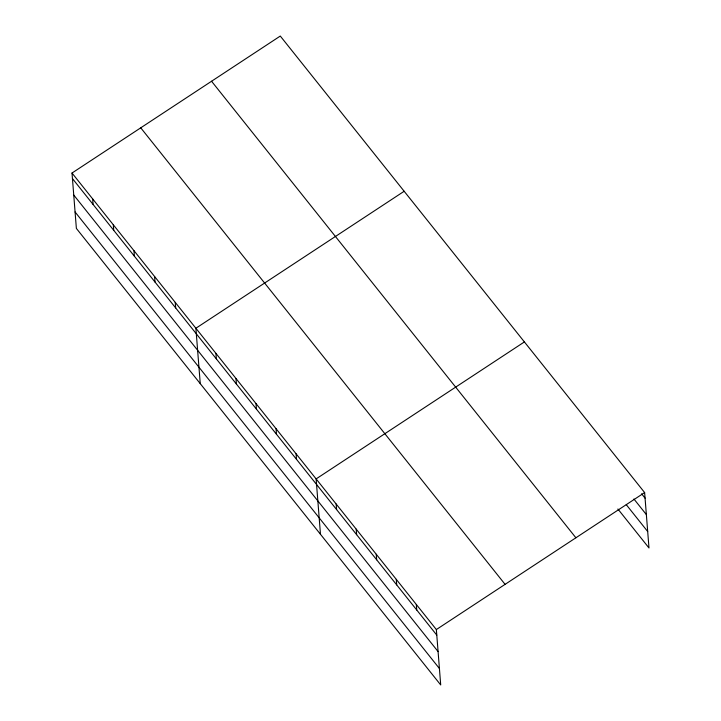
<?xml version="1.0" encoding="UTF-8"?>
<svg xmlns="http://www.w3.org/2000/svg" width="721" height="721" viewBox="0 0 721 721"><rect width="100%" height="100%" fill="white"/><g stroke="black" fill="none" stroke-linecap="round" stroke-linejoin="round"><path stroke-width="1.08" d="M72.01 173.031L436.349 629.559L440.711 684.95L76.372 228.422L72.01 173.031L280.289 36.05L644.628 492.578L648.99 547.969L617.897 509.008M404.166 191.272L195.887 328.253L200.249 383.644M524.401 341.925L316.122 478.906L320.475 534.297M436.349 629.559L644.628 492.578M641.609 493.813L645.07 498.139M633.921 499.004L646.358 514.587M626.27 504.682L647.692 531.53M211.559 81.257L575.899 537.785M140.748 127.824L505.079 584.352M72.451 178.592L436.791 635.12M73.74 195.04L438.08 651.568M75.074 211.974L439.413 668.511M416.314 604.45L416.747 610.011M396.271 579.342L396.712 584.902M376.236 554.233L376.668 559.793M356.192 529.124L356.634 534.685M336.157 504.015L336.599 509.576M296.079 453.797L296.52 459.358M276.044 428.689L276.476 434.249M256 403.58L256.442 409.14M235.965 378.471L236.398 384.032M215.921 353.362L216.363 358.923M175.239 302.378L175.681 307.939M154.591 276.513L155.033 282.073M133.953 250.638L134.385 256.207M113.305 224.772L113.738 230.332M92.658 198.897L93.099 204.467"/></g></svg>
